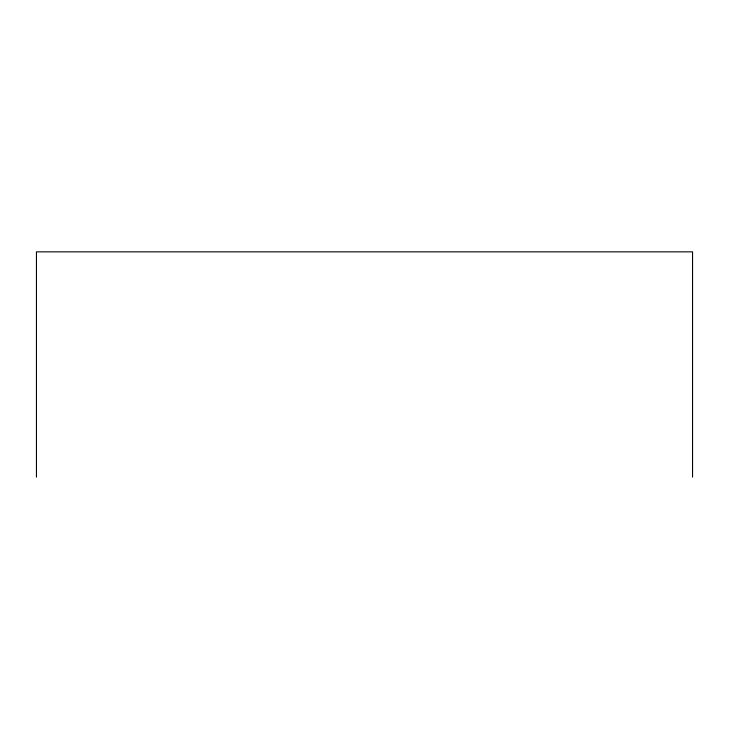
<?xml version="1.0" encoding="UTF-8"?>
<svg xmlns="http://www.w3.org/2000/svg" width="729" height="729" viewBox="0 0 729 729"><rect width="100%" height="100%" fill="white"/><g stroke="black" fill="none" stroke-linecap="round" stroke-linejoin="round"><path stroke-width="1.09" d="M692.55 477.149L692.55 251.851L36.45 251.851L36.45 477.149"/></g></svg>
